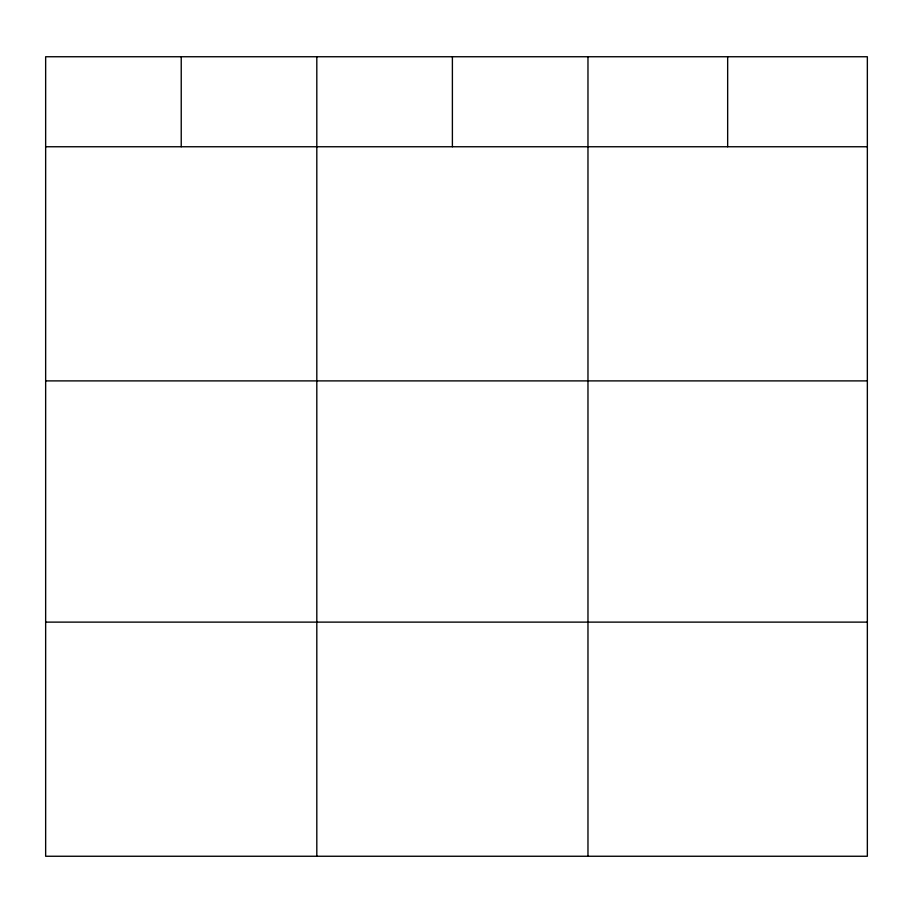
<?xml version="1.0" encoding="UTF-8"?>
<svg xmlns="http://www.w3.org/2000/svg" width="913" height="913" viewBox="0 0 913 913"><rect width="100%" height="100%" fill="white"/><g stroke="black" fill="none" stroke-linecap="round" stroke-linejoin="round"><path stroke-width="1.37" d="M867.35 380.892L867.35 56.743L45.65 56.743L45.65 856.257L867.35 856.257L867.35 380.892L45.65 380.892M45.65 146.753L867.35 146.753M45.65 622.118L867.35 622.118M727.661 56.743L727.661 146.753M587.972 56.743L587.972 856.257M452.392 56.743L452.392 146.753M316.811 56.743L316.811 856.257M181.231 56.743L181.231 146.753"/></g></svg>
